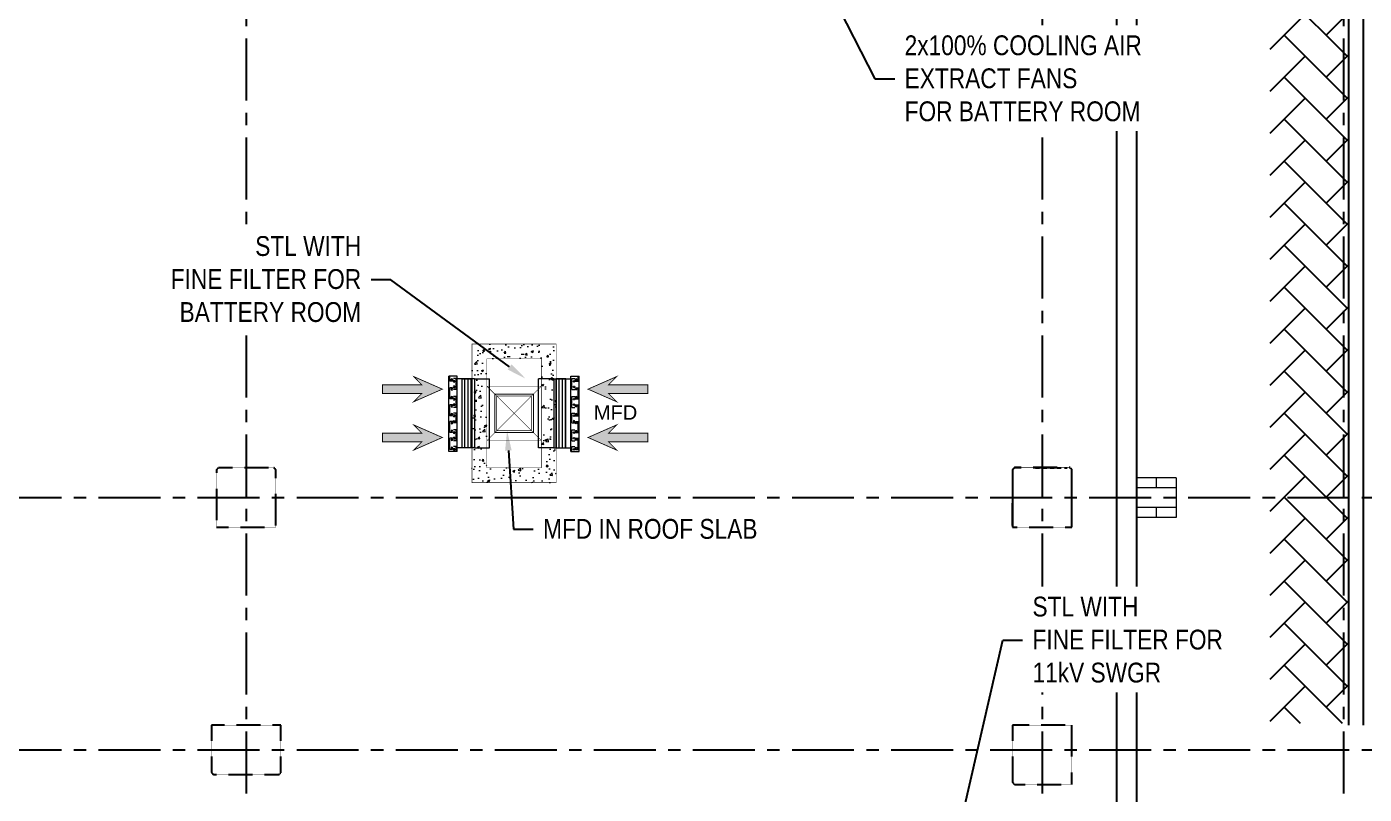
# Model space of a CAD drawing. Header units: metres. Extents: x 841183 to 1048542, y 259326 to 317714.
# Drawn here: x 1024810 to 1038310, y 298183 to 305936 of the extents above; entities that cross this region are included whole.
import ezdxf
from ezdxf import colors
from ezdxf.entities.mleader import LeaderData, LeaderLine
from ezdxf.enums import TextEntityAlignment as Align
from ezdxf.math import Vec2, Vec3

# ---------------------------------------------------------------- set-up
doc = ezdxf.new("R2010")
doc.units = ezdxf.units.M
for name, pattern in [('( Hidden )', [0.375, 0.25, -0.125]), ('1', [0, 0, 0]), ('HIDDEN', [0.375, 0.25, -0.125]), ('HIDDEN2', [0.1875, 0.125, -0.0625]), ('VILLA AXIS$0$CENTER', [2, 1.25, -0.25, 0.25, -0.25])]:
    doc.linetypes.add(name, pattern=pattern)
for name, color, linetype, lineweight in [('0_ARROW', 20, 'Continuous', 0), ('0_FA DUCT', 130, 'Continuous', 0), ('0_FOUNDATION', 7, 'Continuous', 0), ('0_HVAC-OPENING', 126, 'Continuous', 0), ('0_SANDTRAP LOUVER', 252, '1', 0), ('TIP - WALL2', 8, 'Continuous', 5)]:
    doc.layers.add(name, color=color, linetype=linetype, lineweight=lineweight)
for name, color, linetype in [('0_HVAC TEXT', 7, 'Continuous'), ('A-AXIS LINE', 253, 'Continuous'), ('A-WALL-1', 252, 'Continuous'), ('G-COL', 252, 'Continuous')]:
    doc.layers.add(name, color=color, linetype=linetype)
doc.layers.add('A-REFLECT DOWN', color=252, linetype='Continuous', transparency=0.6)
doc.styles.add('AIRAL', font='arial.ttf', dxfattribs={"height": 6.14})
doc.styles.add('romans', font='romans.shx', dxfattribs={"width": 0.85})
doc.styles.get("Standard").update_dxf_attribs({"font": 'ARIALN.TTF'})
pattern_1 = [(90, (1116704.112, 251157.17), (-31.75, 0), [])]

# ---------------------------------------------------------------- blocks, each defined once
blk = doc.blocks.new('SAND TRAP LOUVER 700 X 350')
at = {"layer": '0_SANDTRAP LOUVER', "color": 7}
for p, q in [((-173, 375), (-258, 375)), ((-258, 3), (-258, 375)), ((-173, 3), (-173, 375)), ((0, 350), (-173, 350)), ((-123, -350), (-123, 350)), ((0, 350), (0, -350)), ((-258, -386), (-258, 3)), ((-173, -386), (-173, 3)), ((-173, -386), (-258, -386)), ((-123, -350), (-173, -350)), ((0, -350), (-123, -350))]:
    blk.add_line(p, q, dxfattribs=at)
at = {"layer": '0_SANDTRAP LOUVER', "extrusion": (-1.47393e-32, -3.15544e-33, -1)}
for p, q in [((-247, 326), (-247, 375)), ((-219, 326), (-247, 326)), ((-184, 351), (-212, 351)), ((-184, 239), (-184, 351)), ((-219, 258), (-247, 258)), ((-247, 146), (-247, 258)), ((-219, 146), (-247, 146)), ((-184, 239), (-212, 239)), ((-184, 171), (-212, 171)), ((-184, 60), (-184, 171)), ((-219, 87), (-247, 87)), ((-247, -25), (-247, 87)), ((-184, 60), (-212, 60)), ((-184, 3), (-212, 3)), ((-219, -25), (-247, -25)), ((-247, -195), (-247, -84)), ((-219, -84), (-247, -84)), ((-219, -195), (-247, -195)), ((-247, -364), (-247, -252)), ((-219, -252), (-247, -252)), ((-184, -168), (-212, -168)), ((-184, -279), (-184, -168)), ((-219, -364), (-247, -364)), ((-184, -279), (-212, -279)), ((-184, -336), (-212, -336)), ((-184, -386), (-184, -336))]:
    blk.add_line(p, q, dxfattribs=at)
at = {"layer": '0_SANDTRAP LOUVER'}
for p, q in [((-219, 326), (-247, 326)), ((-219, 146), (-247, 146)), ((-247, -25), (-247, 3)), ((-184, -95), (-184, 3)), ((-219, -25), (-247, -25)), ((-184, -95), (-212, -95))]:
    blk.add_line(p, q, dxfattribs=at)
at = {"layer": '0_SANDTRAP LOUVER', "extrusion": (-1.47393e-32, -3.15544e-33, -1)}
for centre in [(227, 339), (204, 323), (204, 267), (227, 244), (227, 160), (204, 143), (227, 73), (204, 88), (227, -11), (227, -98), (204, -25), (204, -25), (227, -181), (227, -266), (204, -195), (204, -251), (227, -350), (204, -364)]:
    blk.add_circle(centre, 8.37, dxfattribs=at)
at = {"layer": '0_SANDTRAP LOUVER'}
for centre in [(-227, 339), (-227, 160), (-227, -11), (-204, -81)]:
    blk.add_circle(centre, 8.37, dxfattribs=at)
blk = doc.blocks.new('0-ARROW-3')
at = {"layer": '0_ARROW', "true_color": 0xc8c8c8}
h = blk.add_hatch(dxfattribs=at)
h.set_pattern_fill('ANSI31', color=9)
h.set_pattern_definition([(45, (-4415, 43046), (-0.08838834765, 0.08838834765), [])])
h.paths.add_polyline_path([(-512, -108), (-711, -313), (0, 0), (-711, 313), (-512, 108), (-1490, 108), (-1490, -108)])
at = {"layer": '0_ARROW', "const_width": 20}
blk.add_lwpolyline([(-1490, -108), (-512, -108), (-711, -313), (0, 0), (-711, 313), (-512, 108), (-1490, 108)], close=True, dxfattribs=at)
blk = doc.blocks.new('A$C51a5b08a')
at = {"layer": 'A-AXIS LINE', "linetype": 'VILLA AXIS$0$CENTER', "ltscale": 500}
for p, q in [((-11076, 5133.1, -106.5), (-11076, -22131.7, -127.6)), ((-3040, 5133.1, -80), (-3040, -22181.8, -99.1)), ((0, 5133.1, -106.5), (0, -35175.3, -152)), ((-40565.7, -10501.7, -193.6), (9544.5, -10501.7, -80)), ((-40565.7, -13051.7, -220.1), (9544.5, -13051.7, -106.5))]:
    blk.add_line(p, q, dxfattribs=at)
at = {"layer": 'A-WALL-1'}
for p, q in [((-2090, 300, -38.4), (-2090, -15933.6, -38.4)), ((-2290, 100, -80), (-2290, -15733.6, -80))]:
    blk.add_line(p, q, dxfattribs=at)
at = {"layer": 'G-COL', "color": 8, "linetype": 'HIDDEN2'}
blk.add_line((-3140, -10201.7, -80), (-2790, -10201.7, -80), dxfattribs=at)
at = {"layer": 'G-COL', "color": 8, "linetype": 'HIDDEN2', "ltscale": 6}
blk.add_line((-3340, -10801.7, -80), (-3340, -10561.7, -80), dxfattribs=at)
for points, elevation in [([(-11376, -10801.7), (-10776, -10801.7), (-10776, -10221.7), (-10796, -10201.7), (-11356, -10201.7), (-11376, -10221.7)], -106.5), ([(-3340, -10801.3), (-2740, -10801.3), (-2740, -10221.3), (-2760, -10201.3), (-3320, -10201.3), (-3340, -10221.3)], -80), ([(-3340, -10801.7), (-2740, -10801.7), (-2740, -10221.7), (-2760, -10201.7), (-3320, -10201.7), (-3340, -10221.7)], -80), ([(-10726, -12801.7), (-11426, -12801.7), (-11426, -13281.7), (-11406, -13301.7), (-10746, -13301.7), (-10726, -13281.7)], -120.4), ([(-2740, -12801.7), (-3340, -12801.7), (-3340, -13381.7), (-3320, -13401.7), (-2740, -13401.7)], -80)]:
    blk.add_lwpolyline(points, close=True, dxfattribs=dict(at, elevation=elevation))
at = {"layer": 'TIP - WALL2'}
for p, q in [((-1690, -10303.6, -80), (-2090, -10303.6, -80)), ((-1890, -10303.6, -80), (-1890, -10403.6, -80)), ((-1690, -10303.6, -80), (-1690, -10403.6, -80)), ((-1690, -10403.6, -80), (-2090, -10403.6, -80)), ((-1690, -10403.6, -80), (-1690, -10603.6, -80)), ((-1690, -10603.6, -80), (-2090, -10603.6, -80)), ((-1890, -10603.6, -80), (-1890, -10703.6, -80)), ((-1690, -10603.6, -80), (-1690, -10703.6, -80)), ((-1690, -10703.6, -80), (-2090, -10703.6, -80))]:
    blk.add_line(p, q, dxfattribs=at)
at = {"color": 252, "style": 'romans', "width": 0.8}
blk.add_attdef('RD01', text='', height=225, dxfattribs=at).set_placement((-31176.6, -17501.4, -38.4), align=Align.MIDDLE_CENTER)
blk = doc.blocks.new('A$C10b3fa2f')
at = {"layer": 'A-REFLECT DOWN'}
h = blk.add_hatch(dxfattribs=at)
h.set_pattern_fill('AR-HBONE', color=256, scale=75, style=0)
h.set_pattern_definition([(45, (-872853.3, -501345.44), (0, 424.26407), [900, -300]), (135, (-872641.16, -501133.3), (3e-14, 424.26407), [900, -300])])
h.paths.add_polyline_path([(-40951.9, -7637.1), (-40445.1, -7637.1), (-40278.2, -7926.1), (-40445.1, -8215.1), (-40951.9, -8215.1), (-41118.8, -7926.1)])
edge = h.paths.add_edge_path()
edge.add_line((-40250.6, -6912.7), (-42275.6, -6912.7))
edge.add_line((-42275.6, -6912.7), (-42275.6, -105.8))
edge.add_line((-42275.6, -105.8), (-42275.6, 38.9))
edge.add_line((-42275.6, 38.9), (-43125, 38.9))
edge.add_line((-43125, 38.9), (-43125, -30517.1))
edge.add_line((-43125, -30517.1), (-43000, -30517.1))
edge.add_line((-43000, -30517.1), (-43000, -32386.1))
edge.add_line((-43000, -32386.1), (-6450, -32386.1))
edge.add_arc((-6450, -25886.1), 6500, 270, 360)
edge.add_line((50, -25886.1), (50, -22117.5))
edge.add_line((50, -22117.5), (-3025.4, -22117.5))
edge.add_line((-3025.4, -22117.5), (-3025.4, -31367.5))
edge.add_line((-3025.4, -31367.5), (-37875.6, -31367.3))
edge.add_line((-37875.6, -31367.3), (-37875.6, -22117.5))
edge.add_line((-37875.6, -22117.5), (-40250.6, -22117.5))
edge.add_line((-40250.6, -22117.5), (-40250.6, -6912.7))
h = blk.add_hatch(dxfattribs=at)
h.set_pattern_fill('AR-HBONE', color=256, scale=75, style=0)
h.set_pattern_definition([(45, (-894173.8, -308907.94), (0, 424.26407), [900, -300]), (135, (-893961.66, -308695.8), (3e-14, 424.26407), [900, -300])])
h.paths.add_polyline_path([(-739.8, -12787.5), (50, -12787.5), (50, 64.2), (-2740, 64.2), (-2789.4, -3562.5), (-739.4, -3563.1)])
at = {"layer": 'A-REFLECT DOWN', "color": 252, "elevation": 73.9}
for points in [[(50, 50), (50, -12801.7)], [(200, 50), (200, -12801.7)]]:
    blk.add_lwpolyline(points, dxfattribs=at)

msp = doc.modelspace()

# ---------------------------------------------------------------- block references
at = {"color": 2}
msp.add_blockref('A$C10b3fa2f', (1038100.4, 311684, -216), dxfattribs=at)

# ---------------------------------------------------------------- next in the draw order: hatches: boundary and pattern name
at = {"layer": '0_FA DUCT'}
h = msp.add_hatch(dxfattribs=at)
h.set_pattern_fill('ANSI31', color=8, scale=10, angle=45)
h.set_pattern_definition(pattern_1)
h.paths.add_polyline_path([(1029304.2, 301681.3), (1029205.1, 301681.3), (1029205.1, 302381.3), (1029304.2, 302381.3)])
h = msp.add_hatch(dxfattribs=at)
h.set_pattern_fill('ANSI31', color=8, scale=10, angle=45)
h.set_pattern_definition(pattern_1)
h.paths.add_polyline_path([(1030153.2, 301681.3), (1030252.4, 301681.3), (1030252.4, 302381.3), (1030153.2, 302381.3)])
at = {"layer": '0_FOUNDATION'}
h = msp.add_hatch(dxfattribs=at)
h.set_pattern_fill('AR-CONC', color=8, scale=30)
h.set_pattern_definition([(50, (3079.57, 3035.83), (215.178055, -18.82564), [22.5, -247.5]), (355, (3079.57, 3035.83), (-41.6254, 225.65764), [18, -198]), (100.451444, (3097.5, 3034.26), (173.552654, 206.831997), [19.122058, -210.342634]), (46.1842, (3079.57, 3095.83), (320.1724, -49.655784), [33.75, -371.25]), (96.635635, (3106.25, 3091.7), (280.39858, 292.23558), [28.6831, -315.51413]), (351.184164, (3079.57, 3095.83), (280.39858, 292.23558), [27, -297]), (21, (3109.57, 3080.83), (179.072116, -120.785667), [22.5, -247.5]), (326, (3109.57, 3080.83), (72.9946, 217.545014), [18, -198]), (71.451445, (3124.5, 3070.77), (252.066713, 96.759346), [19.122057, -210.342634]), (37.5, (3079.57, 3035.83), (3.6479566, 99.868156), [0, -195.6, 0, -201, 0, -198.75]), (7.5, (3079.57, 3035.83), (78.920861, 118.323514), [0, -114.6, 0, -191.1, 0, -75.75]), (327.5, (3012.67, 3035.83), (160.146731, -6.7664615), [0, -75, 0, -234, 0, -310.5]), (317.5, (2982.67, 3035.83), (174.95585, 30.031495), [0, -97.5, 0, -155.4, 0, -220.5])])
h.paths.add_polyline_path([(1030153.9, 302731.3), (1029304.2, 302731.3), (1029304.2, 301331.3), (1030153.9, 301331.3)])
h.paths.add_polyline_path([(1030004.2, 302581.3), (1030004.2, 301481.3), (1029453.9, 301481.3), (1029453.9, 302581.3)], flags=16)

# ---------------------------------------------------------------- next in the draw order: linework, layer by layer
at = {"layer": '0_FA DUCT', "color": 8, "elevation": -29.9}
for points in [[(1029304.2, 301681.3), (1029205.1, 301681.3), (1029205.1, 302381.3), (1029304.2, 302381.3)], [(1030153.2, 301681.3), (1030252.4, 301681.3), (1030252.4, 302381.3), (1030153.2, 302381.3)]]:
    msp.add_lwpolyline(points, close=True, dxfattribs=at)
at = {"layer": '0_FA DUCT', "elevation": -29.9}
for points, const_width in [([(1029533.9, 302226.3), (1029923.9, 302226.3), (1029923.9, 301836.3), (1029533.9, 301836.3)], 10), ([(1029553.9, 302206.3), (1029903.9, 302206.3), (1029903.9, 301856.3), (1029553.9, 301856.3)], 5)]:
    msp.add_lwpolyline(points, close=True, dxfattribs=dict(at, const_width=const_width))
at = {"layer": '0_FOUNDATION', "const_width": 5, "elevation": -29.9}
for points in [[(1030153.9, 301331.3), (1029304.2, 301331.3), (1029304.2, 302731.3), (1030153.9, 302731.3)], [(1030004.2, 301481.3), (1029454.2, 301481.3), (1029454.2, 302581.3), (1030004.2, 302581.3)]]:
    msp.add_lwpolyline(points, close=True, dxfattribs=at)
at = {"layer": '0_HVAC-OPENING', "linetype": '( Hidden )', "ltscale": 100, "const_width": 5}
msp.add_lwpolyline([(1029453.7, 301756), (1030003.7, 301756), (1030003.7, 302306), (1029453.7, 302306)], close=True, dxfattribs=at)
for points in [[(1030003.7, 301756), (1029453.7, 302306)], [(1029453.7, 301756), (1030003.7, 302306)]]:
    msp.add_lwpolyline(points, dxfattribs=at)
at = {"layer": '0_SANDTRAP LOUVER', "color": 7}
for p, q in [((1029327.9, 302381.3, -29.9), (1029480.6, 302381.3, -29.9)), ((1029480.6, 301681.3, -29.9), (1029480.6, 302381.3, -29.9)), ((1029976.9, 301681.3, -29.9), (1029976.9, 302381.3, -29.9)), ((1030129.6, 302381.3, -29.9), (1029976.9, 302381.3, -29.9)), ((1029327.9, 301681.3, -29.9), (1029480.6, 301681.3, -29.9)), ((1030129.6, 301681.3, -29.9), (1029976.9, 301681.3, -29.9))]:
    msp.add_line(p, q, dxfattribs=at)

# ---------------------------------------------------------------- next in the draw order: block references
at = {"color": 2}
msp.add_blockref('A$C51a5b08a', (1038100.4, 311683.9, -103.7), dxfattribs=at)
at = {"layer": '0_ARROW', "xscale": -0.405, "yscale": 0.405, "zscale": 0.405}
msp.add_blockref('0-ARROW-3', (1030475.4, 302275.4, -29.9), dxfattribs=at)
at = {"layer": '0_SANDTRAP LOUVER', "color": 2}
msp.add_blockref('SAND TRAP LOUVER 700 X 350', (1029327.9, 302031.3, -29.9), dxfattribs=at)
at = {"layer": '0_SANDTRAP LOUVER', "color": 2, "xscale": -1}
msp.add_blockref('SAND TRAP LOUVER 700 X 350', (1030129.6, 302031.3, -29.9), dxfattribs=at)

# ---------------------------------------------------------------- next in the draw order: texts
at = {"layer": '0_HVAC TEXT', "insert": (1030753.6, 302039.4, 93.7), "char_height": 145, "width": 442.988, "attachment_point": 5, "style": 'AIRAL'}
msp.add_mtext('{\\fArial|b0|i0|c0|p34;MFD}', dxfattribs=at)

# ---------------------------------------------------------------- next in the draw order: leaders
ml = msp.add_multileader_mtext('Standard')
ml.set_content('2x100% COOLING AIR\\PEXTRACT FANS \\PFOR BATTERY ROOM', color=256)
ml.set_leader_properties()
ml.build(insert=Vec2(0, 0))
ml.multileader.update_dxf_attribs({"text_left_attachment_type": 2, "text_right_attachment_type": 2, "dogleg_length": 200, "arrow_head_size": 200})
ctx = ml.context
ctx.base_point, ctx.char_height, ctx.arrow_head_size, ctx.landing_gap_size, ctx.plane_origin = Vec3(1033571.2, 305408.6, 190.5), 200, 200, 100, Vec3(1029188.2, 301876.5, 190.5)
ctx.left_attachment, ctx.right_attachment = 2, 2
notes = []
notes.append((ctx, [(1, (1, 1, 0), (1033371.2, 305408.6, 190.5), (1, 0), 200, [(0, [(1032727.7, 306664.4, 190.5)], 0, [])])]))
ctx.mtext.insert, ctx.mtext.flow_direction = Vec3(1033671.2, 305848.9, 190.5), 5
ctx.mtext.has_bg_fill, ctx.mtext.bg_color, ctx.mtext.bg_scale_factor, ctx.mtext.bg_transparency, ctx.mtext.use_window_bg_color = 1, -1027028792, 1.5, 0, 1
ml = msp.add_multileader_mtext('Standard')
ml.set_content('STL WITH \\PFINE FILTER FOR \\PBATTERY ROOM', color=256)
ml.set_leader_properties()
ml.build(insert=Vec2(0, 0))
ml.multileader.update_dxf_attribs({"text_left_attachment_type": 2, "text_right_attachment_type": 2, "dogleg_length": 200, "arrow_head_size": 200})
ctx = ml.context
ctx.base_point, ctx.char_height, ctx.arrow_head_size, ctx.landing_gap_size, ctx.plane_origin = Vec3(1026185.7, 303380.8, 107.8), 200, 200, 100, Vec3(1025482.9, 300243.6, 107.8)
ctx.left_attachment, ctx.right_attachment, ctx.text_align_type = 2, 2, 2
notes.append((ctx, [(0, (1, 1, 0), (1028485.4, 303380.8, 107.8), (-1, 0), 200, [(0, [(1029845.5, 302381.3, 107.8)], 0, [])])]))
ctx.mtext.insert, ctx.mtext.alignment, ctx.mtext.flow_direction = Vec3(1028185.4, 303821.1, 107.8), 3, 5
ctx.mtext.has_bg_fill, ctx.mtext.bg_color, ctx.mtext.bg_scale_factor, ctx.mtext.bg_transparency, ctx.mtext.use_window_bg_color = 1, -1027028792, 1.5, 0, 1
ml = msp.add_multileader_mtext('Standard')
ml.set_content('STL WITH \\PFINE FILTER FOR \\P11kV SWGR', color=256)
ml.set_leader_properties()
ml.build(insert=Vec2(0, 0))
ml.multileader.update_dxf_attribs({"text_left_attachment_type": 2, "text_right_attachment_type": 2, "dogleg_length": 200, "arrow_head_size": 200})
ctx = ml.context
ctx.base_point, ctx.char_height, ctx.arrow_head_size, ctx.landing_gap_size, ctx.plane_origin = Vec3(1034861.8, 299739, -72.5), 200, 200, 100, Vec3(1029860.8, 295692.7, -72.5)
ctx.left_attachment, ctx.right_attachment = 2, 2
notes.append((ctx, [(1, (1, 1, 0), (1034661.8, 299739, -72.5), (1, 0), 200, [(0, [(1034223.5, 297830.3, -72.5)], 0, [])])]))
ctx.mtext.insert, ctx.mtext.flow_direction = Vec3(1034961.8, 300179.3, -72.5), 5
ctx.mtext.has_bg_fill, ctx.mtext.bg_color, ctx.mtext.bg_scale_factor, ctx.mtext.bg_transparency, ctx.mtext.use_window_bg_color = 1, -1027028792, 1.5, 0, 1
for ctx, leaders in notes:
    for number, flags, end, landing, length, lines in leaders:
        leader = LeaderData()
        leader.index, (leader.has_last_leader_line, leader.has_dogleg_vector, leader.attachment_direction) = number, flags
        leader.last_leader_point, leader.dogleg_vector, leader.dogleg_length = Vec3(end), Vec3(landing), length
        for number, points, colour, breaks in lines:
            line = LeaderLine()
            line.index, line.vertices, line.color, line.breaks = number, Vec3.list(points), colors.encode_raw_color(colour), breaks
            leader.lines.append(line)
        ctx.leaders.append(leader)

# ---------------------------------------------------------------- next in the draw order: block references
at = {"layer": '0_ARROW', "xscale": 0.405, "yscale": 0.405, "zscale": 0.405}
msp.add_blockref('0-ARROW-3', (1029005, 302275.4, -29.9), dxfattribs=at)
at = {"layer": '0_ARROW', "xscale": -0.405, "yscale": 0.405, "zscale": 0.405, "rotation": 180}
msp.add_blockref('0-ARROW-3', (1029005, 301787.1, -29.9), dxfattribs=at)

# ---------------------------------------------------------------- next in the draw order: leaders
ml = msp.add_multileader_mtext('Standard')
ml.set_content('MFD IN ROOF SLAB', color=256)
ml.set_leader_properties()
ml.build(insert=Vec2(0, 0))
ml.multileader.update_dxf_attribs({"text_left_attachment_type": 2, "text_right_attachment_type": 2, "dogleg_length": 200, "arrow_head_size": 200})
ctx = ml.context
ctx.base_point, ctx.char_height, ctx.arrow_head_size, ctx.landing_gap_size, ctx.plane_origin = Vec3(1029921.8, 300860.8, 107.8), 200, 200, 100, Vec3(1025095.3, 296284.9, 107.8)
ctx.left_attachment, ctx.right_attachment = 2, 2
notes = []
notes.append((ctx, [(1, (1, 1, 0), (1029721.8, 300860.8, 107.8), (1, 0), 200, [(0, [(1029658.5, 301856.3, 107.8)], 0, [])])]))
ctx.mtext.insert, ctx.mtext.flow_direction = Vec3(1030021.8, 300964.2, 107.8), 5
ctx.mtext.has_bg_fill, ctx.mtext.bg_color, ctx.mtext.bg_scale_factor, ctx.mtext.bg_transparency, ctx.mtext.use_window_bg_color = 1, -1027028792, 1.5, 0, 1
for ctx, leaders in notes:
    for number, flags, end, landing, length, lines in leaders:
        leader = LeaderData()
        leader.index, (leader.has_last_leader_line, leader.has_dogleg_vector, leader.attachment_direction) = number, flags
        leader.last_leader_point, leader.dogleg_vector, leader.dogleg_length = Vec3(end), Vec3(landing), length
        for number, points, colour, breaks in lines:
            line = LeaderLine()
            line.index, line.vertices, line.color, line.breaks = number, Vec3.list(points), colors.encode_raw_color(colour), breaks
            leader.lines.append(line)
        ctx.leaders.append(leader)

# ---------------------------------------------------------------- next in the draw order: linework, layer by layer
at = {"layer": '0_FA DUCT', "linetype": 'HIDDEN', "ltscale": 80, "const_width": 5, "elevation": -29.9}
for points in [[(1029903.9, 302206.3), (1029553.9, 301856.3)], [(1029553.9, 302206.3), (1029903.9, 301856.3)]]:
    msp.add_lwpolyline(points, dxfattribs=at)

# ---------------------------------------------------------------- next in the draw order: block references
at = {"layer": '0_ARROW', "xscale": 0.405, "yscale": 0.405, "zscale": 0.405, "rotation": 180}
msp.add_blockref('0-ARROW-3', (1030475.4, 301787.1, -29.9), dxfattribs=at)

doc.saveas('drawing.dxf')
